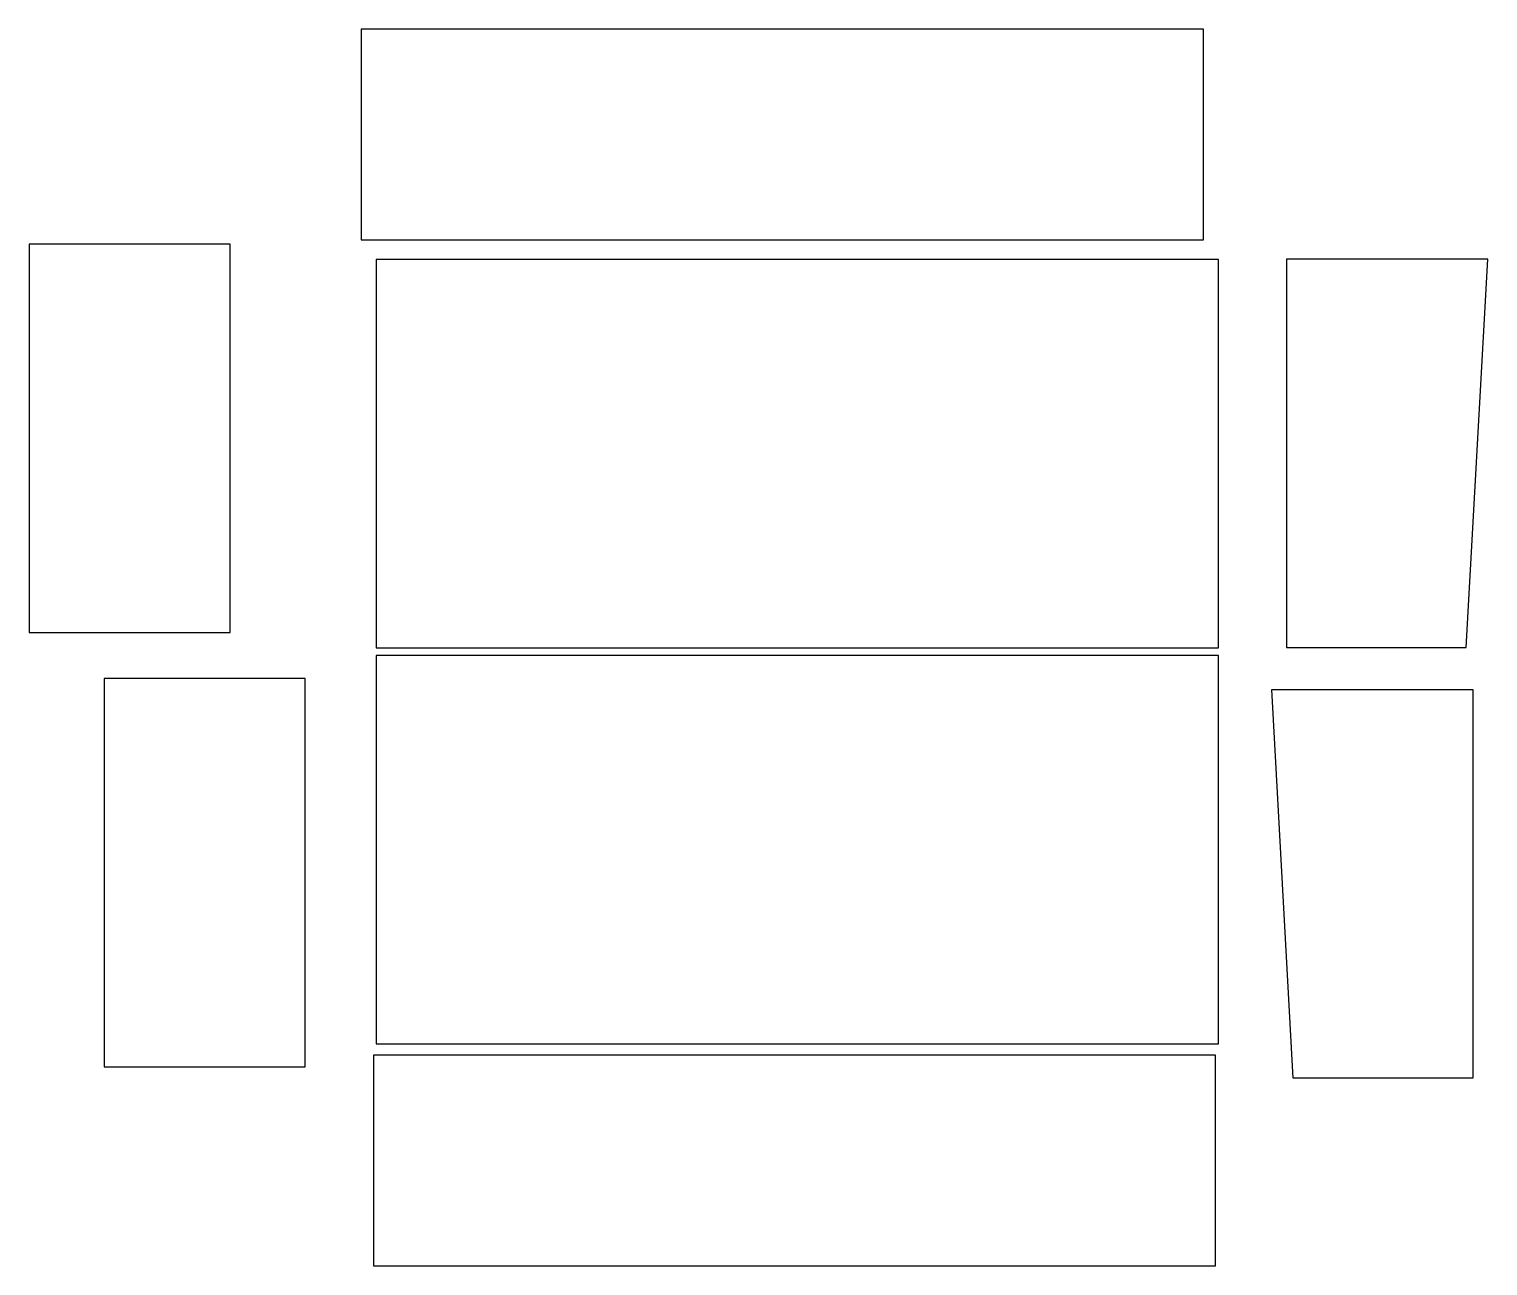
# Model space of a CAD drawing. Extents: x 358 to 7671, y 1345 to 7758.
# Drawn here: x 6112 to 7671, y 3372 to 4693 of the extents above; entities that cross this region are included whole.
import ezdxf

# ---------------------------------------------------------------- set-up
doc = ezdxf.new("R2010")
doc.units = 0
doc.layers.add('Default Layer', color=1, linetype='CONTINUOUS')

msp = doc.modelspace()

# ---------------------------------------------------------------- linework, layer by layer
at = {"layer": 'Default Layer'}
for points in [[(7367, 4692.6), (6467, 4692.6), (6467, 4467.6), (7367, 4467.6), (7367, 4692.6)], [(6327, 4048.1), (6327, 4463.1), (6112, 4463.1), (6112, 4048.1), (6327, 4048.1)], [(6483, 4031.7), (7383, 4031.7), (7383, 4446.7), (6483, 4446.7), (6483, 4031.7)], [(7456, 4447.1), (7456, 4032.1), (7648, 4032), (7671, 4447.1), (7456, 4447.1)], [(6483, 3608.6), (7383, 3608.6), (7383, 4023.6), (6483, 4023.6), (6483, 3608.6)], [(6407, 3584.1), (6407, 3999.1), (6192, 3999.1), (6192, 3584.1), (6407, 3584.1)], [(7655, 3987.1), (7655, 3572.1), (7463, 3572), (7440, 3987.1), (7655, 3987.1)], [(7380.1, 3596.6), (6480.1, 3596.6), (6480.1, 3371.6), (7380.1, 3371.6), (7380.1, 3596.6)]]:
    msp.add_lwpolyline(points, close=True, dxfattribs=at)

doc.saveas('drawing.dxf')
